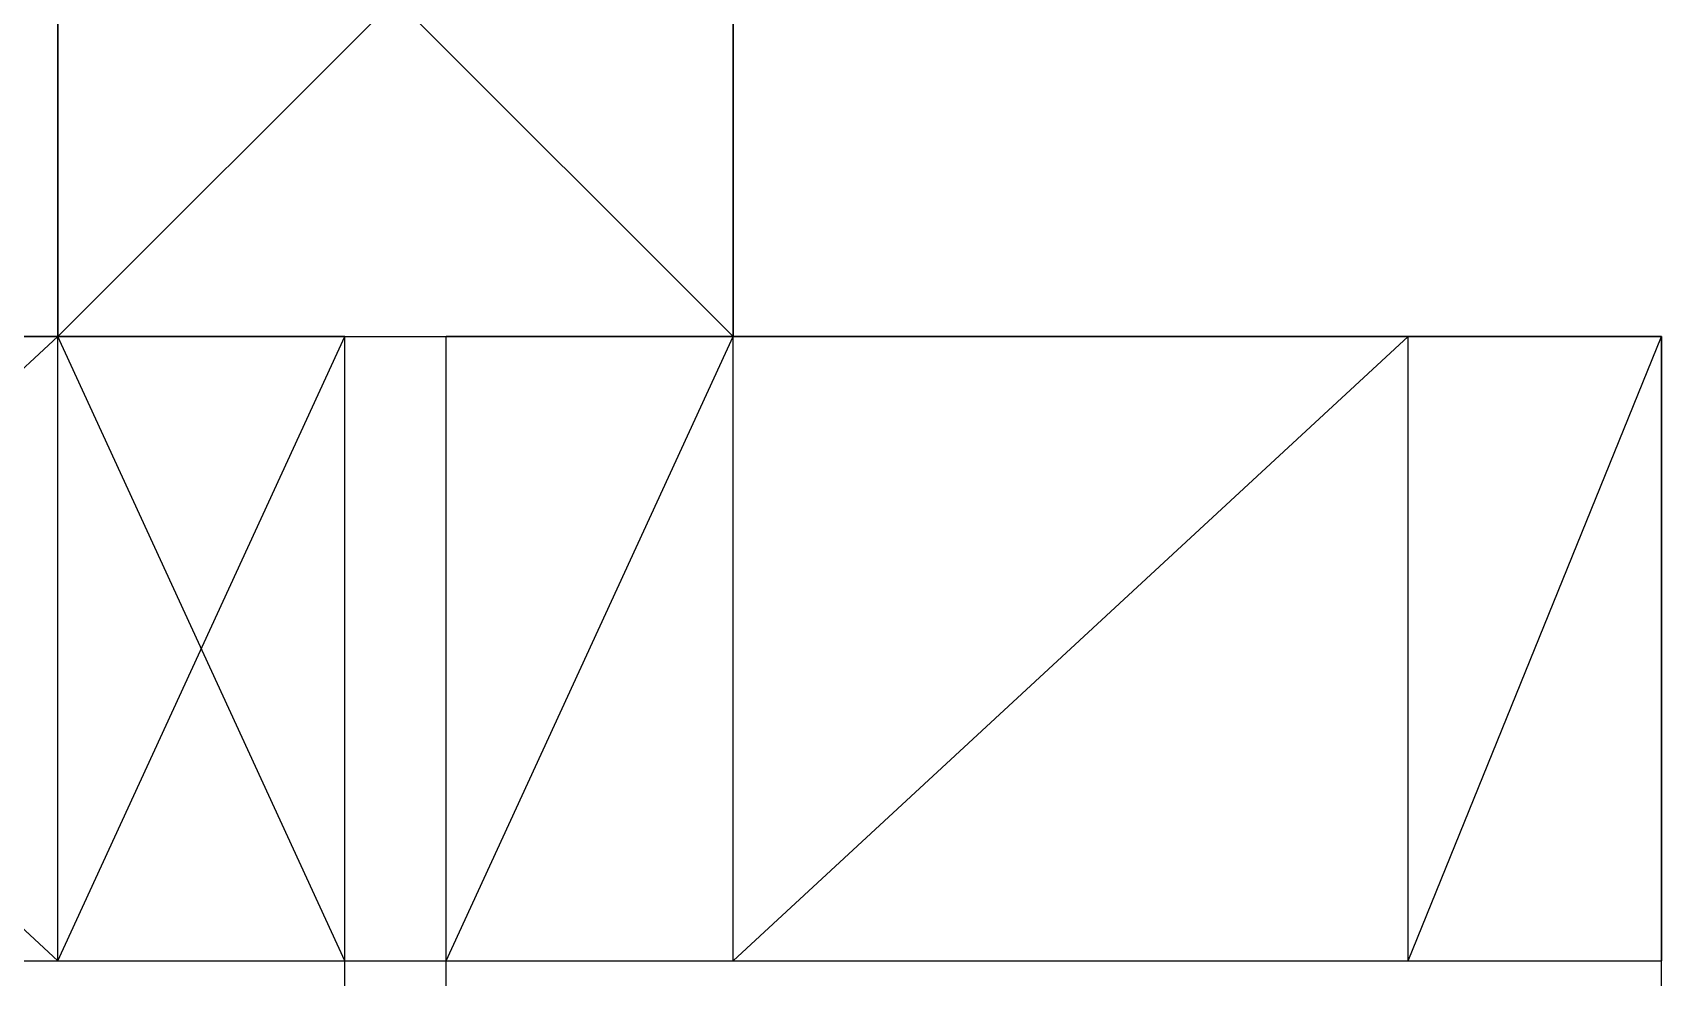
# Model space of a CAD drawing. Header units: metres. Extents: x 0 to 30, y 0 to 40.
# Drawn here: x 10.7 to 30, y 8.4 to 19.6 of the extents above; entities that cross this region are included whole.
import ezdxf

# ---------------------------------------------------------------- set-up
doc = ezdxf.new("R2010")
doc.units = ezdxf.units.M
for name, color, linetype in [('beam_x', 3, 'Continuous'), ('beam_y', 2, 'Continuous'), ('belt_xz', 5, 'Continuous'), ('belt_yz', 13, 'Continuous'), ('brace_xz', 6, 'Continuous'), ('brace_yz', 1, 'Continuous'), ('bridge_beam', 30, 'Continuous'), ('bridge_rigid', 50, 'Continuous'), ('bridge_truss', 14, 'Continuous'), ('column', 4, 'Continuous'), ('floor_brace', 5, 'Continuous'), ('outrigger', 40, 'Continuous')]:
    doc.layers.add(name, color=color, linetype=linetype)

msp = doc.modelspace()

# ---------------------------------------------------------------- linework, layer by layer
at = {"layer": 'beam_x', "color": 3}
for p, q in [((3, 16), (11, 16)), ((3, 16, 9), (11, 16, 9)), ((3, 16, 15), (11, 16, 15)), ((3, 16, 21), (11, 16, 21)), ((3, 16, 27), (11, 16, 27)), ((3, 16, 33), (11, 16, 33)), ((3, 16, 39), (11, 16, 39)), ((3, 16, 45), (11, 16, 45)), ((3, 16, 51), (11, 16, 51)), ((3, 16, 57), (11, 16, 57)), ((3, 16, 63), (11, 16, 63)), ((3, 16, 69), (11, 16, 69)), ((3, 16, 75), (11, 16, 75)), ((3, 16, 81), (11, 16, 81)), ((3, 16, 87), (11, 16, 87)), ((3, 16, 93), (11, 16, 93)), ((3, 16, 99), (11, 16, 99)), ((3, 16, 105), (11, 16, 105)), ((3, 16, 111), (11, 16, 111)), ((3, 16, 117), (11, 16, 117)), ((3, 16, 123), (11, 16, 123)), ((3, 16, 129), (11, 16, 129)), ((3, 16, 135), (11, 16, 135)), ((3, 16, 141), (11, 16, 141)), ((3, 16, 147), (11, 16, 147)), ((3, 16, 153), (11, 16, 153)), ((11, 16), (14.4, 16)), ((11, 16, 9), (14.4, 16, 9)), ((11, 16, 15), (14.4, 16, 15)), ((11, 16, 21), (14.4, 16, 21)), ((11, 16, 27), (14.4, 16, 27)), ((11, 16, 33), (14.4, 16, 33)), ((11, 16, 39), (14.4, 16, 39)), ((11, 16, 45), (14.4, 16, 45)), ((11, 16, 51), (14.4, 16, 51)), ((11, 16, 57), (14.4, 16, 57)), ((11, 16, 63), (14.4, 16, 63)), ((11, 16, 69), (14.4, 16, 69)), ((11, 16, 75), (14.4, 16, 75)), ((11, 16, 81), (14.4, 16, 81)), ((11, 16, 87), (14.4, 16, 87)), ((11, 16, 93), (14.4, 16, 93)), ((11, 16, 99), (14.4, 16, 99)), ((11, 16, 105), (14.4, 16, 105)), ((11, 16, 111), (14.4, 16, 111)), ((11, 16, 117), (14.4, 16, 117)), ((11, 16, 123), (14.4, 16, 123)), ((11, 16, 129), (14.4, 16, 129)), ((11, 16, 135), (14.4, 16, 135)), ((11, 16, 141), (14.4, 16, 141)), ((11, 16, 147), (14.4, 16, 147)), ((11, 16, 153), (14.4, 16, 153)), ((14.4, 16), (15.6, 16)), ((14.4, 16, 9), (15.6, 16, 9)), ((14.4, 16, 15), (15.6, 16, 15)), ((14.4, 16, 21), (15.6, 16, 21)), ((14.4, 16, 27), (15.6, 16, 27)), ((14.4, 16, 33), (15.6, 16, 33)), ((14.4, 16, 39), (15.6, 16, 39)), ((14.4, 16, 45), (15.6, 16, 45)), ((14.4, 16, 51), (15.6, 16, 51)), ((14.4, 16, 57), (15.6, 16, 57)), ((14.4, 16, 63), (15.6, 16, 63)), ((14.4, 16, 69), (15.6, 16, 69)), ((14.4, 16, 75), (15.6, 16, 75)), ((14.4, 16, 81), (15.6, 16, 81)), ((14.4, 16, 87), (15.6, 16, 87)), ((14.4, 16, 93), (15.6, 16, 93)), ((14.4, 16, 99), (15.6, 16, 99)), ((14.4, 16, 105), (15.6, 16, 105)), ((14.4, 16, 111), (15.6, 16, 111)), ((14.4, 16, 117), (15.6, 16, 117)), ((14.4, 16, 123), (15.6, 16, 123)), ((14.4, 16, 129), (15.6, 16, 129)), ((14.4, 16, 135), (15.6, 16, 135)), ((14.4, 16, 141), (15.6, 16, 141)), ((14.4, 16, 147), (15.6, 16, 147)), ((14.4, 16, 153), (15.6, 16, 153)), ((15.6, 16), (19, 16)), ((15.6, 16, 9), (19, 16, 9)), ((15.6, 16, 15), (19, 16, 15)), ((15.6, 16, 21), (19, 16, 21)), ((15.6, 16, 27), (19, 16, 27)), ((15.6, 16, 33), (19, 16, 33)), ((15.6, 16, 39), (19, 16, 39)), ((15.6, 16, 45), (19, 16, 45)), ((15.6, 16, 51), (19, 16, 51)), ((15.6, 16, 57), (19, 16, 57)), ((15.6, 16, 63), (19, 16, 63)), ((15.6, 16, 69), (19, 16, 69)), ((15.6, 16, 75), (19, 16, 75)), ((15.6, 16, 81), (19, 16, 81)), ((15.6, 16, 87), (19, 16, 87)), ((15.6, 16, 93), (19, 16, 93)), ((15.6, 16, 99), (19, 16, 99)), ((15.6, 16, 105), (19, 16, 105)), ((15.6, 16, 111), (19, 16, 111)), ((15.6, 16, 117), (19, 16, 117)), ((15.6, 16, 123), (19, 16, 123)), ((15.6, 16, 129), (19, 16, 129)), ((15.6, 16, 135), (19, 16, 135)), ((15.6, 16, 141), (19, 16, 141)), ((15.6, 16, 147), (19, 16, 147)), ((15.6, 16, 153), (19, 16, 153)), ((19, 16), (27, 16)), ((19, 16, 9), (27, 16, 9)), ((19, 16, 15), (27, 16, 15)), ((19, 16, 21), (27, 16, 21)), ((19, 16, 27), (27, 16, 27)), ((19, 16, 33), (27, 16, 33)), ((19, 16, 39), (27, 16, 39)), ((19, 16, 45), (27, 16, 45)), ((19, 16, 51), (27, 16, 51)), ((19, 16, 57), (27, 16, 57)), ((19, 16, 63), (27, 16, 63)), ((19, 16, 69), (27, 16, 69)), ((19, 16, 75), (27, 16, 75)), ((19, 16, 81), (27, 16, 81)), ((19, 16, 87), (27, 16, 87)), ((19, 16, 93), (27, 16, 93)), ((19, 16, 99), (27, 16, 99)), ((19, 16, 105), (27, 16, 105)), ((19, 16, 111), (27, 16, 111)), ((19, 16, 117), (27, 16, 117)), ((19, 16, 123), (27, 16, 123)), ((19, 16, 129), (27, 16, 129)), ((19, 16, 135), (27, 16, 135)), ((19, 16, 141), (27, 16, 141)), ((19, 16, 147), (27, 16, 147)), ((19, 16, 153), (27, 16, 153)), ((27, 16), (30, 16)), ((27, 16, 9), (30, 16, 9)), ((27, 16, 15), (30, 16, 15)), ((27, 16, 21), (30, 16, 21)), ((27, 16, 27), (30, 16, 27)), ((27, 16, 33), (30, 16, 33)), ((27, 16, 39), (30, 16, 39)), ((27, 16, 45), (30, 16, 45)), ((27, 16, 51), (30, 16, 51)), ((27, 16, 57), (30, 16, 57)), ((27, 16, 63), (30, 16, 63)), ((27, 16, 69), (30, 16, 69)), ((27, 16, 75), (30, 16, 75)), ((27, 16, 81), (30, 16, 81)), ((27, 16, 87), (30, 16, 87)), ((27, 16, 93), (30, 16, 93)), ((27, 16, 99), (30, 16, 99)), ((27, 16, 105), (30, 16, 105)), ((27, 16, 111), (30, 16, 111)), ((27, 16, 117), (30, 16, 117)), ((27, 16, 123), (30, 16, 123)), ((27, 16, 129), (30, 16, 129)), ((27, 16, 135), (30, 16, 135)), ((27, 16, 141), (30, 16, 141)), ((27, 16, 147), (30, 16, 147)), ((27, 16, 153), (30, 16, 153)), ((3, 8.6), (11, 8.6)), ((3, 8.6, 27), (11, 8.6, 27)), ((3, 8.6, 51), (11, 8.6, 51)), ((3, 8.6, 75), (11, 8.6, 75)), ((3, 8.6, 99), (11, 8.6, 99)), ((3, 8.6, 123), (11, 8.6, 123)), ((3, 8.6, 147), (11, 8.6, 147)), ((11, 8.6), (14.4, 8.6)), ((11, 8.6, 27), (14.4, 8.6, 27)), ((11, 8.6, 51), (14.4, 8.6, 51)), ((11, 8.6, 75), (14.4, 8.6, 75)), ((11, 8.6, 99), (14.4, 8.6, 99)), ((11, 8.6, 123), (14.4, 8.6, 123)), ((11, 8.6, 147), (14.4, 8.6, 147)), ((14.4, 8.6), (15.6, 8.6)), ((14.4, 8.6, 9), (15.6, 8.6, 9)), ((14.4, 8.6, 15), (15.6, 8.6, 15)), ((14.4, 8.6, 21), (15.6, 8.6, 21)), ((14.4, 8.6, 27), (15.6, 8.6, 27)), ((14.4, 8.6, 33), (15.6, 8.6, 33)), ((14.4, 8.6, 39), (15.6, 8.6, 39)), ((14.4, 8.6, 45), (15.6, 8.6, 45)), ((14.4, 8.6, 51), (15.6, 8.6, 51)), ((14.4, 8.6, 57), (15.6, 8.6, 57)), ((14.4, 8.6, 63), (15.6, 8.6, 63)), ((14.4, 8.6, 69), (15.6, 8.6, 69)), ((14.4, 8.6, 75), (15.6, 8.6, 75)), ((14.4, 8.6, 81), (15.6, 8.6, 81)), ((14.4, 8.6, 87), (15.6, 8.6, 87)), ((14.4, 8.6, 93), (15.6, 8.6, 93)), ((14.4, 8.6, 99), (15.6, 8.6, 99)), ((14.4, 8.6, 105), (15.6, 8.6, 105)), ((14.4, 8.6, 111), (15.6, 8.6, 111)), ((14.4, 8.6, 117), (15.6, 8.6, 117)), ((14.4, 8.6, 123), (15.6, 8.6, 123)), ((14.4, 8.6, 129), (15.6, 8.6, 129)), ((14.4, 8.6, 135), (15.6, 8.6, 135)), ((14.4, 8.6, 141), (15.6, 8.6, 141)), ((14.4, 8.6, 147), (15.6, 8.6, 147)), ((14.4, 8.6, 153), (15.6, 8.6, 153)), ((15.6, 8.6), (19, 8.6)), ((15.6, 8.6, 27), (19, 8.6, 27)), ((15.6, 8.6, 51), (19, 8.6, 51)), ((15.6, 8.6, 75), (19, 8.6, 75)), ((15.6, 8.6, 99), (19, 8.6, 99)), ((15.6, 8.6, 123), (19, 8.6, 123)), ((15.6, 8.6, 147), (19, 8.6, 147)), ((19, 8.6), (27, 8.6)), ((19, 8.6, 27), (27, 8.6, 27)), ((19, 8.6, 51), (27, 8.6, 51)), ((19, 8.6, 75), (27, 8.6, 75)), ((19, 8.6, 99), (27, 8.6, 99)), ((19, 8.6, 123), (27, 8.6, 123)), ((19, 8.6, 147), (27, 8.6, 147)), ((27, 8.6), (30, 8.6)), ((27, 8.6, 27), (30, 8.6, 27)), ((27, 8.6, 51), (30, 8.6, 51)), ((27, 8.6, 75), (30, 8.6, 75)), ((27, 8.6, 99), (30, 8.6, 99)), ((27, 8.6, 123), (30, 8.6, 123)), ((27, 8.6, 147), (30, 8.6, 147))]:
    msp.add_line(p, q, dxfattribs=at)
at = {"layer": 'beam_y', "color": 2}
for p, q in [((11, 8.6), (11, 16)), ((11, 8.6, 27), (11, 16, 27)), ((11, 8.6, 51), (11, 16, 51)), ((11, 8.6, 75), (11, 16, 75)), ((11, 8.6, 99), (11, 16, 99)), ((11, 8.6, 123), (11, 16, 123)), ((11, 8.6, 147), (11, 16, 147)), ((14.4, 8.6), (14.4, 16)), ((14.4, 8.6, 9), (14.4, 16, 9)), ((14.4, 8.6, 15), (14.4, 16, 15)), ((14.4, 8.6, 21), (14.4, 16, 21)), ((14.4, 8.6, 27), (14.4, 16, 27)), ((14.4, 8.6, 33), (14.4, 16, 33)), ((14.4, 8.6, 39), (14.4, 16, 39)), ((14.4, 8.6, 45), (14.4, 16, 45)), ((14.4, 8.6, 51), (14.4, 16, 51)), ((14.4, 8.6, 57), (14.4, 16, 57)), ((14.4, 8.6, 63), (14.4, 16, 63)), ((14.4, 8.6, 69), (14.4, 16, 69)), ((14.4, 8.6, 75), (14.4, 16, 75)), ((14.4, 8.6, 81), (14.4, 16, 81)), ((14.4, 8.6, 87), (14.4, 16, 87)), ((14.4, 8.6, 93), (14.4, 16, 93)), ((14.4, 8.6, 99), (14.4, 16, 99)), ((14.4, 8.6, 105), (14.4, 16, 105)), ((14.4, 8.6, 111), (14.4, 16, 111)), ((14.4, 8.6, 117), (14.4, 16, 117)), ((14.4, 8.6, 123), (14.4, 16, 123)), ((14.4, 8.6, 129), (14.4, 16, 129)), ((14.4, 8.6, 135), (14.4, 16, 135)), ((14.4, 8.6, 141), (14.4, 16, 141)), ((14.4, 8.6, 147), (14.4, 16, 147)), ((14.4, 8.6, 153), (14.4, 16, 153)), ((15.6, 8.6), (15.6, 16)), ((15.6, 8.6, 9), (15.6, 16, 9)), ((15.6, 8.6, 15), (15.6, 16, 15)), ((15.6, 8.6, 21), (15.6, 16, 21)), ((15.6, 8.6, 27), (15.6, 16, 27)), ((15.6, 8.6, 33), (15.6, 16, 33)), ((15.6, 8.6, 39), (15.6, 16, 39)), ((15.6, 8.6, 45), (15.6, 16, 45)), ((15.6, 8.6, 51), (15.6, 16, 51)), ((15.6, 8.6, 57), (15.6, 16, 57)), ((15.6, 8.6, 63), (15.6, 16, 63)), ((15.6, 8.6, 69), (15.6, 16, 69)), ((15.6, 8.6, 75), (15.6, 16, 75)), ((15.6, 8.6, 81), (15.6, 16, 81)), ((15.6, 8.6, 87), (15.6, 16, 87)), ((15.6, 8.6, 93), (15.6, 16, 93)), ((15.6, 8.6, 99), (15.6, 16, 99)), ((15.6, 8.6, 105), (15.6, 16, 105)), ((15.6, 8.6, 111), (15.6, 16, 111)), ((15.6, 8.6, 117), (15.6, 16, 117)), ((15.6, 8.6, 123), (15.6, 16, 123)), ((15.6, 8.6, 129), (15.6, 16, 129)), ((15.6, 8.6, 135), (15.6, 16, 135)), ((15.6, 8.6, 141), (15.6, 16, 141)), ((15.6, 8.6, 147), (15.6, 16, 147)), ((15.6, 8.6, 153), (15.6, 16, 153)), ((19, 8.6), (19, 16)), ((19, 8.6, 27), (19, 16, 27)), ((19, 8.6, 51), (19, 16, 51)), ((19, 8.6, 75), (19, 16, 75)), ((19, 8.6, 99), (19, 16, 99)), ((19, 8.6, 123), (19, 16, 123)), ((19, 8.6, 147), (19, 16, 147)), ((27, 8.6), (27, 16)), ((27, 8.6, 27), (27, 16, 27)), ((27, 8.6, 51), (27, 16, 51)), ((27, 8.6, 75), (27, 16, 75)), ((27, 8.6, 99), (27, 16, 99)), ((27, 8.6, 123), (27, 16, 123)), ((27, 8.6, 147), (27, 16, 147)), ((30, 8.6), (30, 16)), ((30, 8.6, 9), (30, 16, 9)), ((30, 8.6, 15), (30, 16, 15)), ((30, 8.6, 21), (30, 16, 21)), ((30, 8.6, 27), (30, 16, 27)), ((30, 8.6, 33), (30, 16, 33)), ((30, 8.6, 39), (30, 16, 39)), ((30, 8.6, 45), (30, 16, 45)), ((30, 8.6, 51), (30, 16, 51)), ((30, 8.6, 57), (30, 16, 57)), ((30, 8.6, 63), (30, 16, 63)), ((30, 8.6, 69), (30, 16, 69)), ((30, 8.6, 75), (30, 16, 75)), ((30, 8.6, 81), (30, 16, 81)), ((30, 8.6, 87), (30, 16, 87)), ((30, 8.6, 93), (30, 16, 93)), ((30, 8.6, 99), (30, 16, 99)), ((30, 8.6, 105), (30, 16, 105)), ((30, 8.6, 111), (30, 16, 111)), ((30, 8.6, 117), (30, 16, 117)), ((30, 8.6, 123), (30, 16, 123)), ((30, 8.6, 129), (30, 16, 129)), ((30, 8.6, 135), (30, 16, 135)), ((30, 8.6, 141), (30, 16, 141)), ((30, 8.6, 147), (30, 16, 147)), ((30, 8.6, 153), (30, 16, 153)), ((14.4, 7.4), (14.4, 8.6)), ((14.4, 7.4, 9), (14.4, 8.6, 9)), ((14.4, 7.4, 15), (14.4, 8.6, 15)), ((14.4, 7.4, 21), (14.4, 8.6, 21)), ((14.4, 7.4, 27), (14.4, 8.6, 27)), ((14.4, 7.4, 33), (14.4, 8.6, 33)), ((14.4, 7.4, 39), (14.4, 8.6, 39)), ((14.4, 7.4, 45), (14.4, 8.6, 45)), ((14.4, 7.4, 51), (14.4, 8.6, 51)), ((14.4, 7.4, 57), (14.4, 8.6, 57)), ((14.4, 7.4, 63), (14.4, 8.6, 63)), ((14.4, 7.4, 69), (14.4, 8.6, 69)), ((14.4, 7.4, 75), (14.4, 8.6, 75)), ((14.4, 7.4, 81), (14.4, 8.6, 81)), ((14.4, 7.4, 87), (14.4, 8.6, 87)), ((14.4, 7.4, 93), (14.4, 8.6, 93)), ((14.4, 7.4, 99), (14.4, 8.6, 99)), ((14.4, 7.4, 105), (14.4, 8.6, 105)), ((14.4, 7.4, 111), (14.4, 8.6, 111)), ((14.4, 7.4, 117), (14.4, 8.6, 117)), ((14.4, 7.4, 123), (14.4, 8.6, 123)), ((14.4, 7.4, 129), (14.4, 8.6, 129)), ((14.4, 7.4, 135), (14.4, 8.6, 135)), ((14.4, 7.4, 141), (14.4, 8.6, 141)), ((14.4, 7.4, 147), (14.4, 8.6, 147)), ((14.4, 7.4, 153), (14.4, 8.6, 153)), ((15.6, 7.4), (15.6, 8.6)), ((15.6, 7.4, 9), (15.6, 8.6, 9)), ((15.6, 7.4, 15), (15.6, 8.6, 15)), ((15.6, 7.4, 21), (15.6, 8.6, 21)), ((15.6, 7.4, 27), (15.6, 8.6, 27)), ((15.6, 7.4, 33), (15.6, 8.6, 33)), ((15.6, 7.4, 39), (15.6, 8.6, 39)), ((15.6, 7.4, 45), (15.6, 8.6, 45)), ((15.6, 7.4, 51), (15.6, 8.6, 51)), ((15.6, 7.4, 57), (15.6, 8.6, 57)), ((15.6, 7.4, 63), (15.6, 8.6, 63)), ((15.6, 7.4, 69), (15.6, 8.6, 69)), ((15.6, 7.4, 75), (15.6, 8.6, 75)), ((15.6, 7.4, 81), (15.6, 8.6, 81)), ((15.6, 7.4, 87), (15.6, 8.6, 87)), ((15.6, 7.4, 93), (15.6, 8.6, 93)), ((15.6, 7.4, 99), (15.6, 8.6, 99)), ((15.6, 7.4, 105), (15.6, 8.6, 105)), ((15.6, 7.4, 111), (15.6, 8.6, 111)), ((15.6, 7.4, 117), (15.6, 8.6, 117)), ((15.6, 7.4, 123), (15.6, 8.6, 123)), ((15.6, 7.4, 129), (15.6, 8.6, 129)), ((15.6, 7.4, 135), (15.6, 8.6, 135)), ((15.6, 7.4, 141), (15.6, 8.6, 141)), ((15.6, 7.4, 147), (15.6, 8.6, 147)), ((15.6, 7.4, 153), (15.6, 8.6, 153)), ((30, 7.4), (30, 8.6)), ((30, 7.4, 9), (30, 8.6, 9)), ((30, 7.4, 15), (30, 8.6, 15)), ((30, 7.4, 21), (30, 8.6, 21)), ((30, 7.4, 27), (30, 8.6, 27)), ((30, 7.4, 33), (30, 8.6, 33)), ((30, 7.4, 39), (30, 8.6, 39)), ((30, 7.4, 45), (30, 8.6, 45)), ((30, 7.4, 51), (30, 8.6, 51)), ((30, 7.4, 57), (30, 8.6, 57)), ((30, 7.4, 63), (30, 8.6, 63)), ((30, 7.4, 69), (30, 8.6, 69)), ((30, 7.4, 75), (30, 8.6, 75)), ((30, 7.4, 81), (30, 8.6, 81)), ((30, 7.4, 87), (30, 8.6, 87)), ((30, 7.4, 93), (30, 8.6, 93)), ((30, 7.4, 99), (30, 8.6, 99)), ((30, 7.4, 105), (30, 8.6, 105)), ((30, 7.4, 111), (30, 8.6, 111)), ((30, 7.4, 117), (30, 8.6, 117)), ((30, 7.4, 123), (30, 8.6, 123)), ((30, 7.4, 129), (30, 8.6, 129)), ((30, 7.4, 135), (30, 8.6, 135)), ((30, 7.4, 141), (30, 8.6, 141)), ((30, 7.4, 147), (30, 8.6, 147)), ((30, 7.4, 153), (30, 8.6, 153))]:
    msp.add_line(p, q, dxfattribs=at)
at = {"layer": 'belt_xz', "color": 5}
for p, q in [((3, 16, 33), (11, 16, 39)), ((11, 16, 33), (3, 16, 39)), ((3, 16, 69), (11, 16, 75)), ((11, 16, 69), (3, 16, 75)), ((3, 16, 105), (11, 16, 111)), ((11, 16, 105), (3, 16, 111)), ((3, 16, 141), (11, 16, 153)), ((11, 16, 141), (3, 16, 153)), ((19, 16, 33), (27, 16, 39)), ((27, 16, 33), (19, 16, 39)), ((19, 16, 69), (27, 16, 75)), ((27, 16, 69), (19, 16, 75)), ((19, 16, 105), (27, 16, 111)), ((27, 16, 105), (19, 16, 111)), ((19, 16, 141), (27, 16, 153)), ((27, 16, 141), (19, 16, 153)), ((27, 16, 33), (30, 16, 39)), ((30, 16, 33), (27, 16, 39)), ((27, 16, 69), (30, 16, 75)), ((30, 16, 69), (27, 16, 75)), ((27, 16, 105), (30, 16, 111)), ((30, 16, 105), (27, 16, 111)), ((27, 16, 141), (30, 16, 153)), ((30, 16, 141), (27, 16, 153))]:
    msp.add_line(p, q, dxfattribs=at)
at = {"layer": 'belt_yz', "color": 13}
for p, q in [((30, 8.6, 33), (30, 16, 39)), ((30, 16, 33), (30, 8.6, 39)), ((30, 8.6, 69), (30, 16, 75)), ((30, 16, 69), (30, 8.6, 75)), ((30, 8.6, 105), (30, 16, 111)), ((30, 16, 105), (30, 8.6, 111)), ((30, 8.6, 141), (30, 16, 153)), ((30, 16, 141), (30, 8.6, 153))]:
    msp.add_line(p, q, dxfattribs=at)
at = {"layer": 'brace_xz', "color": 6}
for p, q in [((3, 16), (11, 16, 57)), ((11, 16), (3, 16, 57)), ((3, 16, 57), (11, 16, 111)), ((11, 16, 57), (3, 16, 111)), ((3, 16, 111), (11, 16, 153)), ((11, 16, 111), (3, 16, 153)), ((11, 16), (14.4, 16, 9)), ((14.4, 16), (11, 16, 9)), ((11, 16, 9), (14.4, 16, 15)), ((14.4, 16, 9), (11, 16, 15)), ((11, 16, 15), (14.4, 16, 21)), ((14.4, 16, 15), (11, 16, 21)), ((11, 16, 21), (14.4, 16, 27)), ((14.4, 16, 21), (11, 16, 27)), ((11, 16, 27), (14.4, 16, 33)), ((14.4, 16, 27), (11, 16, 33)), ((11, 16, 33), (14.4, 16, 39)), ((14.4, 16, 33), (11, 16, 39)), ((11, 16, 39), (14.4, 16, 45)), ((14.4, 16, 39), (11, 16, 45)), ((11, 16, 45), (14.4, 16, 51)), ((14.4, 16, 45), (11, 16, 51)), ((11, 16, 51), (14.4, 16, 57)), ((14.4, 16, 51), (11, 16, 57)), ((11, 16, 57), (14.4, 16, 63)), ((14.4, 16, 57), (11, 16, 63)), ((11, 16, 63), (14.4, 16, 69)), ((14.4, 16, 63), (11, 16, 69)), ((11, 16, 69), (14.4, 16, 75)), ((14.4, 16, 69), (11, 16, 75)), ((11, 16, 75), (14.4, 16, 81)), ((14.4, 16, 75), (11, 16, 81)), ((11, 16, 81), (14.4, 16, 87)), ((14.4, 16, 81), (11, 16, 87)), ((11, 16, 87), (14.4, 16, 93)), ((14.4, 16, 87), (11, 16, 93)), ((11, 16, 93), (14.4, 16, 99)), ((14.4, 16, 93), (11, 16, 99)), ((11, 16, 99), (14.4, 16, 105)), ((14.4, 16, 99), (11, 16, 105)), ((11, 16, 105), (14.4, 16, 111)), ((14.4, 16, 105), (11, 16, 111)), ((11, 16, 111), (14.4, 16, 117)), ((14.4, 16, 111), (11, 16, 117)), ((11, 16, 117), (14.4, 16, 123)), ((14.4, 16, 117), (11, 16, 123)), ((11, 16, 123), (14.4, 16, 129)), ((14.4, 16, 123), (11, 16, 129)), ((11, 16, 129), (14.4, 16, 135)), ((14.4, 16, 129), (11, 16, 135)), ((11, 16, 135), (14.4, 16, 141)), ((14.4, 16, 135), (11, 16, 141)), ((11, 16, 141), (14.4, 16, 147)), ((14.4, 16, 141), (11, 16, 147)), ((11, 16, 147), (14.4, 16, 153)), ((14.4, 16, 147), (11, 16, 153)), ((15.6, 16), (19, 16, 9)), ((19, 16), (15.6, 16, 9)), ((15.6, 16, 9), (19, 16, 15)), ((19, 16, 9), (15.6, 16, 15)), ((15.6, 16, 15), (19, 16, 21)), ((19, 16, 15), (15.6, 16, 21)), ((15.6, 16, 21), (19, 16, 27)), ((19, 16, 21), (15.6, 16, 27)), ((15.6, 16, 27), (19, 16, 33)), ((19, 16, 27), (15.6, 16, 33)), ((15.6, 16, 33), (19, 16, 39)), ((19, 16, 33), (15.6, 16, 39)), ((15.6, 16, 39), (19, 16, 45)), ((19, 16, 39), (15.6, 16, 45)), ((15.6, 16, 45), (19, 16, 51)), ((19, 16, 45), (15.6, 16, 51)), ((15.6, 16, 51), (19, 16, 57)), ((19, 16, 51), (15.6, 16, 57)), ((15.6, 16, 57), (19, 16, 63)), ((19, 16, 57), (15.6, 16, 63)), ((15.6, 16, 63), (19, 16, 69)), ((19, 16, 63), (15.6, 16, 69)), ((15.6, 16, 69), (19, 16, 75)), ((19, 16, 69), (15.6, 16, 75)), ((15.6, 16, 75), (19, 16, 81)), ((19, 16, 75), (15.6, 16, 81)), ((15.6, 16, 81), (19, 16, 87)), ((19, 16, 81), (15.6, 16, 87)), ((15.6, 16, 87), (19, 16, 93)), ((19, 16, 87), (15.6, 16, 93)), ((15.6, 16, 93), (19, 16, 99)), ((19, 16, 93), (15.6, 16, 99)), ((15.6, 16, 99), (19, 16, 105)), ((19, 16, 99), (15.6, 16, 105)), ((15.6, 16, 105), (19, 16, 111)), ((19, 16, 105), (15.6, 16, 111)), ((15.6, 16, 111), (19, 16, 117)), ((19, 16, 111), (15.6, 16, 117)), ((15.6, 16, 117), (19, 16, 123)), ((19, 16, 117), (15.6, 16, 123)), ((15.6, 16, 123), (19, 16, 129)), ((19, 16, 123), (15.6, 16, 129)), ((15.6, 16, 129), (19, 16, 135)), ((19, 16, 129), (15.6, 16, 135)), ((15.6, 16, 135), (19, 16, 141)), ((19, 16, 135), (15.6, 16, 141)), ((15.6, 16, 141), (19, 16, 147)), ((19, 16, 141), (15.6, 16, 147)), ((15.6, 16, 147), (19, 16, 153)), ((19, 16, 147), (15.6, 16, 153)), ((19, 16), (27, 16, 57)), ((27, 16), (19, 16, 57)), ((19, 16, 57), (27, 16, 111)), ((27, 16, 57), (19, 16, 111)), ((19, 16, 111), (27, 16, 153)), ((27, 16, 111), (19, 16, 153))]:
    msp.add_line(p, q, dxfattribs=at)
at = {"layer": 'brace_yz', "color": 1}
for p, q in [((30, 8.6), (30, 16, 81)), ((30, 16), (30, 8.6, 81)), ((30, 8.6, 81), (30, 16, 153)), ((30, 16, 81), (30, 8.6, 153))]:
    msp.add_line(p, q, dxfattribs=at)
at = {"layer": 'bridge_beam', "color": 30}
for p, q in [((11, 16, 33), (11, 20, 33)), ((11, 16, 39), (11, 20, 39)), ((11, 16, 69), (11, 20, 69)), ((11, 16, 75), (11, 20, 75)), ((11, 16, 105), (11, 20, 105)), ((11, 16, 111), (11, 20, 111)), ((11, 16, 141), (11, 20, 141)), ((11, 16, 153), (11, 20, 153)), ((19, 16, 33), (19, 20, 33)), ((19, 16, 39), (19, 20, 39)), ((19, 16, 69), (19, 20, 69)), ((19, 16, 75), (19, 20, 75)), ((19, 16, 105), (19, 20, 105)), ((19, 16, 111), (19, 20, 111)), ((19, 16, 141), (19, 20, 141)), ((19, 16, 153), (19, 20, 153))]:
    msp.add_line(p, q, dxfattribs=at)
at = {"layer": 'bridge_rigid', "color": 50}
for p, q in [((11, 16, 33), (19, 24, 33)), ((11, 24, 33), (19, 16, 33)), ((11, 16, 39), (19, 24, 39)), ((11, 24, 39), (19, 16, 39)), ((11, 16, 69), (19, 24, 69)), ((11, 24, 69), (19, 16, 69)), ((11, 16, 75), (19, 24, 75)), ((11, 24, 75), (19, 16, 75)), ((11, 16, 105), (19, 24, 105)), ((11, 24, 105), (19, 16, 105)), ((11, 16, 111), (19, 24, 111)), ((11, 24, 111), (19, 16, 111)), ((11, 16, 141), (19, 24, 141)), ((11, 24, 141), (19, 16, 141)), ((11, 16, 153), (19, 24, 153)), ((11, 24, 153), (19, 16, 153))]:
    msp.add_line(p, q, dxfattribs=at)
at = {"layer": 'bridge_truss', "color": 14}
for p, q in [((11, 16, 33), (11, 20, 39)), ((11, 20, 33), (11, 16, 39)), ((11, 16, 69), (11, 20, 75)), ((11, 20, 69), (11, 16, 75)), ((11, 16, 105), (11, 20, 111)), ((11, 20, 105), (11, 16, 111)), ((11, 16, 141), (11, 20, 153)), ((11, 20, 141), (11, 16, 153)), ((19, 16, 33), (19, 20, 39)), ((19, 20, 33), (19, 16, 39)), ((19, 16, 69), (19, 20, 75)), ((19, 20, 69), (19, 16, 75)), ((19, 16, 105), (19, 20, 111)), ((19, 20, 105), (19, 16, 111)), ((19, 16, 141), (19, 20, 153)), ((19, 20, 141), (19, 16, 153))]:
    msp.add_line(p, q, dxfattribs=at)
at = {"layer": 'column', "color": 4}
for p, q in [((11, 16), (11, 16, 9)), ((11, 16, 9), (11, 16, 15)), ((11, 16, 15), (11, 16, 21)), ((11, 16, 21), (11, 16, 27)), ((11, 16, 27), (11, 16, 33)), ((11, 16, 33), (11, 16, 39)), ((11, 16, 39), (11, 16, 45)), ((11, 16, 45), (11, 16, 51)), ((11, 16, 51), (11, 16, 57)), ((11, 16, 57), (11, 16, 63)), ((11, 16, 63), (11, 16, 69)), ((11, 16, 69), (11, 16, 75)), ((11, 16, 75), (11, 16, 81)), ((11, 16, 81), (11, 16, 87)), ((11, 16, 87), (11, 16, 93)), ((11, 16, 93), (11, 16, 99)), ((11, 16, 99), (11, 16, 105)), ((11, 16, 105), (11, 16, 111)), ((11, 16, 111), (11, 16, 117)), ((11, 16, 117), (11, 16, 123)), ((11, 16, 123), (11, 16, 129)), ((11, 16, 129), (11, 16, 135)), ((11, 16, 135), (11, 16, 141)), ((11, 16, 141), (11, 16, 147)), ((11, 16, 147), (11, 16, 153)), ((14.4, 16), (14.4, 16, 9)), ((14.4, 16, 9), (14.4, 16, 15)), ((14.4, 16, 15), (14.4, 16, 21)), ((14.4, 16, 21), (14.4, 16, 27)), ((14.4, 16, 27), (14.4, 16, 33)), ((14.4, 16, 33), (14.4, 16, 39)), ((14.4, 16, 39), (14.4, 16, 45)), ((14.4, 16, 45), (14.4, 16, 51)), ((14.4, 16, 51), (14.4, 16, 57)), ((14.4, 16, 57), (14.4, 16, 63)), ((14.4, 16, 63), (14.4, 16, 69)), ((14.4, 16, 69), (14.4, 16, 75)), ((14.4, 16, 75), (14.4, 16, 81)), ((14.4, 16, 81), (14.4, 16, 87)), ((14.4, 16, 87), (14.4, 16, 93)), ((14.4, 16, 93), (14.4, 16, 99)), ((14.4, 16, 99), (14.4, 16, 105)), ((14.4, 16, 105), (14.4, 16, 111)), ((14.4, 16, 111), (14.4, 16, 117)), ((14.4, 16, 117), (14.4, 16, 123)), ((14.4, 16, 123), (14.4, 16, 129)), ((14.4, 16, 129), (14.4, 16, 135)), ((14.4, 16, 135), (14.4, 16, 141)), ((14.4, 16, 141), (14.4, 16, 147)), ((14.4, 16, 147), (14.4, 16, 153)), ((15.6, 16), (15.6, 16, 9)), ((15.6, 16, 9), (15.6, 16, 15)), ((15.6, 16, 15), (15.6, 16, 21)), ((15.6, 16, 21), (15.6, 16, 27)), ((15.6, 16, 27), (15.6, 16, 33)), ((15.6, 16, 33), (15.6, 16, 39)), ((15.6, 16, 39), (15.6, 16, 45)), ((15.6, 16, 45), (15.6, 16, 51)), ((15.6, 16, 51), (15.6, 16, 57)), ((15.6, 16, 57), (15.6, 16, 63)), ((15.6, 16, 63), (15.6, 16, 69)), ((15.6, 16, 69), (15.6, 16, 75)), ((15.6, 16, 75), (15.6, 16, 81)), ((15.6, 16, 81), (15.6, 16, 87)), ((15.6, 16, 87), (15.6, 16, 93)), ((15.6, 16, 93), (15.6, 16, 99)), ((15.6, 16, 99), (15.6, 16, 105)), ((15.6, 16, 105), (15.6, 16, 111)), ((15.6, 16, 111), (15.6, 16, 117)), ((15.6, 16, 117), (15.6, 16, 123)), ((15.6, 16, 123), (15.6, 16, 129)), ((15.6, 16, 129), (15.6, 16, 135)), ((15.6, 16, 135), (15.6, 16, 141)), ((15.6, 16, 141), (15.6, 16, 147)), ((15.6, 16, 147), (15.6, 16, 153)), ((19, 16), (19, 16, 9)), ((19, 16, 9), (19, 16, 15)), ((19, 16, 15), (19, 16, 21)), ((19, 16, 21), (19, 16, 27)), ((19, 16, 27), (19, 16, 33)), ((19, 16, 33), (19, 16, 39)), ((19, 16, 39), (19, 16, 45)), ((19, 16, 45), (19, 16, 51)), ((19, 16, 51), (19, 16, 57)), ((19, 16, 57), (19, 16, 63)), ((19, 16, 63), (19, 16, 69)), ((19, 16, 69), (19, 16, 75)), ((19, 16, 75), (19, 16, 81)), ((19, 16, 81), (19, 16, 87)), ((19, 16, 87), (19, 16, 93)), ((19, 16, 93), (19, 16, 99)), ((19, 16, 99), (19, 16, 105)), ((19, 16, 105), (19, 16, 111)), ((19, 16, 111), (19, 16, 117)), ((19, 16, 117), (19, 16, 123)), ((19, 16, 123), (19, 16, 129)), ((19, 16, 129), (19, 16, 135)), ((19, 16, 135), (19, 16, 141)), ((19, 16, 141), (19, 16, 147)), ((19, 16, 147), (19, 16, 153)), ((27, 16), (27, 16, 9)), ((27, 16, 9), (27, 16, 15)), ((27, 16, 15), (27, 16, 21)), ((27, 16, 21), (27, 16, 27)), ((27, 16, 27), (27, 16, 33)), ((27, 16, 33), (27, 16, 39)), ((27, 16, 39), (27, 16, 45)), ((27, 16, 45), (27, 16, 51)), ((27, 16, 51), (27, 16, 57)), ((27, 16, 57), (27, 16, 63)), ((27, 16, 63), (27, 16, 69)), ((27, 16, 69), (27, 16, 75)), ((27, 16, 75), (27, 16, 81)), ((27, 16, 81), (27, 16, 87)), ((27, 16, 87), (27, 16, 93)), ((27, 16, 93), (27, 16, 99)), ((27, 16, 99), (27, 16, 105)), ((27, 16, 105), (27, 16, 111)), ((27, 16, 111), (27, 16, 117)), ((27, 16, 117), (27, 16, 123)), ((27, 16, 123), (27, 16, 129)), ((27, 16, 129), (27, 16, 135)), ((27, 16, 135), (27, 16, 141)), ((27, 16, 141), (27, 16, 147)), ((27, 16, 147), (27, 16, 153)), ((30, 16), (30, 16, 9)), ((30, 16, 9), (30, 16, 15)), ((30, 16, 15), (30, 16, 21)), ((30, 16, 21), (30, 16, 27)), ((30, 16, 27), (30, 16, 33)), ((30, 16, 33), (30, 16, 39)), ((30, 16, 39), (30, 16, 45)), ((30, 16, 45), (30, 16, 51)), ((30, 16, 51), (30, 16, 57)), ((30, 16, 57), (30, 16, 63)), ((30, 16, 63), (30, 16, 69)), ((30, 16, 69), (30, 16, 75)), ((30, 16, 75), (30, 16, 81)), ((30, 16, 81), (30, 16, 87)), ((30, 16, 87), (30, 16, 93)), ((30, 16, 93), (30, 16, 99)), ((30, 16, 99), (30, 16, 105)), ((30, 16, 105), (30, 16, 111)), ((30, 16, 111), (30, 16, 117)), ((30, 16, 117), (30, 16, 123)), ((30, 16, 123), (30, 16, 129)), ((30, 16, 129), (30, 16, 135)), ((30, 16, 135), (30, 16, 141)), ((30, 16, 141), (30, 16, 147)), ((30, 16, 147), (30, 16, 153)), ((11, 8.6), (11, 8.6, 9)), ((11, 8.6, 9), (11, 8.6, 15)), ((11, 8.6, 15), (11, 8.6, 21)), ((11, 8.6, 21), (11, 8.6, 27)), ((11, 8.6, 27), (11, 8.6, 33)), ((11, 8.6, 33), (11, 8.6, 39)), ((11, 8.6, 39), (11, 8.6, 45)), ((11, 8.6, 45), (11, 8.6, 51)), ((11, 8.6, 51), (11, 8.6, 57)), ((11, 8.6, 57), (11, 8.6, 63)), ((11, 8.6, 63), (11, 8.6, 69)), ((11, 8.6, 69), (11, 8.6, 75)), ((11, 8.6, 75), (11, 8.6, 81)), ((11, 8.6, 81), (11, 8.6, 87)), ((11, 8.6, 87), (11, 8.6, 93)), ((11, 8.6, 93), (11, 8.6, 99)), ((11, 8.6, 99), (11, 8.6, 105)), ((11, 8.6, 105), (11, 8.6, 111)), ((11, 8.6, 111), (11, 8.6, 117)), ((11, 8.6, 117), (11, 8.6, 123)), ((11, 8.6, 123), (11, 8.6, 129)), ((11, 8.6, 129), (11, 8.6, 135)), ((11, 8.6, 135), (11, 8.6, 141)), ((11, 8.6, 141), (11, 8.6, 147)), ((11, 8.6, 147), (11, 8.6, 153)), ((14.4, 8.6), (14.4, 8.6, 9)), ((14.4, 8.6, 9), (14.4, 8.6, 15)), ((14.4, 8.6, 15), (14.4, 8.6, 21)), ((14.4, 8.6, 21), (14.4, 8.6, 27)), ((14.4, 8.6, 27), (14.4, 8.6, 33)), ((14.4, 8.6, 33), (14.4, 8.6, 39)), ((14.4, 8.6, 39), (14.4, 8.6, 45)), ((14.4, 8.6, 45), (14.4, 8.6, 51)), ((14.4, 8.6, 51), (14.4, 8.6, 57)), ((14.4, 8.6, 57), (14.4, 8.6, 63)), ((14.4, 8.6, 63), (14.4, 8.6, 69)), ((14.4, 8.6, 69), (14.4, 8.6, 75)), ((14.4, 8.6, 75), (14.4, 8.6, 81)), ((14.4, 8.6, 81), (14.4, 8.6, 87)), ((14.4, 8.6, 87), (14.4, 8.6, 93)), ((14.4, 8.6, 93), (14.4, 8.6, 99)), ((14.4, 8.6, 99), (14.4, 8.6, 105)), ((14.4, 8.6, 105), (14.4, 8.6, 111)), ((14.4, 8.6, 111), (14.4, 8.6, 117)), ((14.4, 8.6, 117), (14.4, 8.6, 123)), ((14.4, 8.6, 123), (14.4, 8.6, 129)), ((14.4, 8.6, 129), (14.4, 8.6, 135)), ((14.4, 8.6, 135), (14.4, 8.6, 141)), ((14.4, 8.6, 141), (14.4, 8.6, 147)), ((14.4, 8.6, 147), (14.4, 8.6, 153)), ((15.6, 8.6), (15.6, 8.6, 9)), ((15.6, 8.6, 9), (15.6, 8.6, 15)), ((15.6, 8.6, 15), (15.6, 8.6, 21)), ((15.6, 8.6, 21), (15.6, 8.6, 27)), ((15.6, 8.6, 27), (15.6, 8.6, 33)), ((15.6, 8.6, 33), (15.6, 8.6, 39)), ((15.6, 8.6, 39), (15.6, 8.6, 45)), ((15.6, 8.6, 45), (15.6, 8.6, 51)), ((15.6, 8.6, 51), (15.6, 8.6, 57)), ((15.6, 8.6, 57), (15.6, 8.6, 63)), ((15.6, 8.6, 63), (15.6, 8.6, 69)), ((15.6, 8.6, 69), (15.6, 8.6, 75)), ((15.6, 8.6, 75), (15.6, 8.6, 81)), ((15.6, 8.6, 81), (15.6, 8.6, 87)), ((15.6, 8.6, 87), (15.6, 8.6, 93)), ((15.6, 8.6, 93), (15.6, 8.6, 99)), ((15.6, 8.6, 99), (15.6, 8.6, 105)), ((15.6, 8.6, 105), (15.6, 8.6, 111)), ((15.6, 8.6, 111), (15.6, 8.6, 117)), ((15.6, 8.6, 117), (15.6, 8.6, 123)), ((15.6, 8.6, 123), (15.6, 8.6, 129)), ((15.6, 8.6, 129), (15.6, 8.6, 135)), ((15.6, 8.6, 135), (15.6, 8.6, 141)), ((15.6, 8.6, 141), (15.6, 8.6, 147)), ((15.6, 8.6, 147), (15.6, 8.6, 153)), ((19, 8.6), (19, 8.6, 9)), ((19, 8.6, 9), (19, 8.6, 15)), ((19, 8.6, 15), (19, 8.6, 21)), ((19, 8.6, 21), (19, 8.6, 27)), ((19, 8.6, 27), (19, 8.6, 33)), ((19, 8.6, 33), (19, 8.6, 39)), ((19, 8.6, 39), (19, 8.6, 45)), ((19, 8.6, 45), (19, 8.6, 51)), ((19, 8.6, 51), (19, 8.6, 57)), ((19, 8.6, 57), (19, 8.6, 63)), ((19, 8.6, 63), (19, 8.6, 69)), ((19, 8.6, 69), (19, 8.6, 75)), ((19, 8.6, 75), (19, 8.6, 81)), ((19, 8.6, 81), (19, 8.6, 87)), ((19, 8.6, 87), (19, 8.6, 93)), ((19, 8.6, 93), (19, 8.6, 99)), ((19, 8.6, 99), (19, 8.6, 105)), ((19, 8.6, 105), (19, 8.6, 111)), ((19, 8.6, 111), (19, 8.6, 117)), ((19, 8.6, 117), (19, 8.6, 123)), ((19, 8.6, 123), (19, 8.6, 129)), ((19, 8.6, 129), (19, 8.6, 135)), ((19, 8.6, 135), (19, 8.6, 141)), ((19, 8.6, 141), (19, 8.6, 147)), ((19, 8.6, 147), (19, 8.6, 153)), ((27, 8.6), (27, 8.6, 9)), ((27, 8.6, 9), (27, 8.6, 15)), ((27, 8.6, 15), (27, 8.6, 21)), ((27, 8.6, 21), (27, 8.6, 27)), ((27, 8.6, 27), (27, 8.6, 33)), ((27, 8.6, 33), (27, 8.6, 39)), ((27, 8.6, 39), (27, 8.6, 45)), ((27, 8.6, 45), (27, 8.6, 51)), ((27, 8.6, 51), (27, 8.6, 57)), ((27, 8.6, 57), (27, 8.6, 63)), ((27, 8.6, 63), (27, 8.6, 69)), ((27, 8.6, 69), (27, 8.6, 75)), ((27, 8.6, 75), (27, 8.6, 81)), ((27, 8.6, 81), (27, 8.6, 87)), ((27, 8.6, 87), (27, 8.6, 93)), ((27, 8.6, 93), (27, 8.6, 99)), ((27, 8.6, 99), (27, 8.6, 105)), ((27, 8.6, 105), (27, 8.6, 111)), ((27, 8.6, 111), (27, 8.6, 117)), ((27, 8.6, 117), (27, 8.6, 123)), ((27, 8.6, 123), (27, 8.6, 129)), ((27, 8.6, 129), (27, 8.6, 135)), ((27, 8.6, 135), (27, 8.6, 141)), ((27, 8.6, 141), (27, 8.6, 147)), ((27, 8.6, 147), (27, 8.6, 153)), ((30, 8.6), (30, 8.6, 9)), ((30, 8.6, 9), (30, 8.6, 15)), ((30, 8.6, 15), (30, 8.6, 21)), ((30, 8.6, 21), (30, 8.6, 27)), ((30, 8.6, 27), (30, 8.6, 33)), ((30, 8.6, 33), (30, 8.6, 39)), ((30, 8.6, 39), (30, 8.6, 45)), ((30, 8.6, 45), (30, 8.6, 51)), ((30, 8.6, 51), (30, 8.6, 57)), ((30, 8.6, 57), (30, 8.6, 63)), ((30, 8.6, 63), (30, 8.6, 69)), ((30, 8.6, 69), (30, 8.6, 75)), ((30, 8.6, 75), (30, 8.6, 81)), ((30, 8.6, 81), (30, 8.6, 87)), ((30, 8.6, 87), (30, 8.6, 93)), ((30, 8.6, 93), (30, 8.6, 99)), ((30, 8.6, 99), (30, 8.6, 105)), ((30, 8.6, 105), (30, 8.6, 111)), ((30, 8.6, 111), (30, 8.6, 117)), ((30, 8.6, 117), (30, 8.6, 123)), ((30, 8.6, 123), (30, 8.6, 129)), ((30, 8.6, 129), (30, 8.6, 135)), ((30, 8.6, 135), (30, 8.6, 141)), ((30, 8.6, 141), (30, 8.6, 147)), ((30, 8.6, 147), (30, 8.6, 153))]:
    msp.add_line(p, q, dxfattribs=at)
at = {"layer": 'floor_brace', "color": 5}
for p, q in [((3, 8.6), (11, 16)), ((11, 8.6), (14.4, 16)), ((15.6, 8.6), (19, 16)), ((19, 8.6), (27, 16)), ((27, 8.6), (30, 16))]:
    msp.add_line(p, q, dxfattribs=at)
at = {"layer": 'outrigger', "color": 40}
for p, q in [((11, 8.6, 33), (3, 16, 33)), ((11, 8.6, 39), (3, 16, 39)), ((11, 8.6, 69), (3, 16, 69)), ((11, 8.6, 75), (3, 16, 75)), ((11, 8.6, 105), (3, 16, 105)), ((11, 8.6, 111), (3, 16, 111)), ((11, 8.6, 141), (3, 16, 141)), ((11, 8.6, 153), (3, 16, 153)), ((14.4, 8.6, 33), (11, 16, 33)), ((14.4, 8.6, 39), (11, 16, 39)), ((14.4, 8.6, 69), (11, 16, 69)), ((14.4, 8.6, 75), (11, 16, 75)), ((14.4, 8.6, 105), (11, 16, 105)), ((14.4, 8.6, 111), (11, 16, 111)), ((14.4, 8.6, 141), (11, 16, 141)), ((14.4, 8.6, 153), (11, 16, 153)), ((15.6, 8.6, 33), (19, 16, 33)), ((15.6, 8.6, 39), (19, 16, 39)), ((15.6, 8.6, 69), (19, 16, 69)), ((15.6, 8.6, 75), (19, 16, 75)), ((15.6, 8.6, 105), (19, 16, 105)), ((15.6, 8.6, 111), (19, 16, 111)), ((15.6, 8.6, 141), (19, 16, 141)), ((15.6, 8.6, 153), (19, 16, 153)), ((19, 8.6, 33), (27, 16, 33)), ((19, 8.6, 39), (27, 16, 39)), ((19, 8.6, 69), (27, 16, 69)), ((19, 8.6, 75), (27, 16, 75)), ((19, 8.6, 105), (27, 16, 105)), ((19, 8.6, 111), (27, 16, 111)), ((19, 8.6, 141), (27, 16, 141)), ((19, 8.6, 153), (27, 16, 153)), ((27, 8.6, 33), (30, 16, 33)), ((27, 8.6, 39), (30, 16, 39)), ((27, 8.6, 69), (30, 16, 69)), ((27, 8.6, 75), (30, 16, 75)), ((27, 8.6, 105), (30, 16, 105)), ((27, 8.6, 111), (30, 16, 111)), ((27, 8.6, 141), (30, 16, 141)), ((27, 8.6, 153), (30, 16, 153))]:
    msp.add_line(p, q, dxfattribs=at)

doc.saveas('drawing.dxf')
